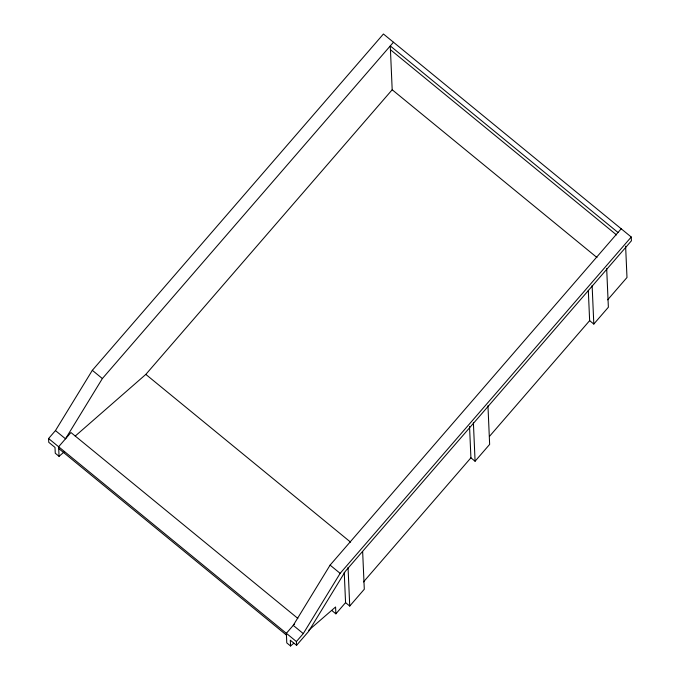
<?xml version="1.0" encoding="UTF-8"?>
<svg xmlns="http://www.w3.org/2000/svg" width="680" height="680" viewBox="0 0 680 680"><rect width="100%" height="100%" fill="white"/><g stroke="black" fill="none" stroke-linecap="round" stroke-linejoin="round"><path stroke-width="1.02" d="M64.575 451.546L59.049 456.331L55.259 453.228L55.003 447.431L48.756 442.315L48.586 438.532L55.462 430.584L92.327 370.328L383.426 34L631.244 237.014L631.414 240.797L345.423 571.226L308.567 631.473L296.574 645.328L290.317 640.203L290.572 646L293.726 643.263M393.474 42.228L102.374 378.556L65.509 438.812L55.462 430.584M621.206 228.786L330.098 565.123L293.241 625.37L303.288 633.598L296.403 641.546L296.574 645.328M303.288 633.598L340.144 573.351L631.244 237.014M75.225 436.075L145.826 374.399L392.19 89.76L390.277 45.925L618.001 232.483M294.601 623.798L286.365 633.318L286.781 642.898L290.572 646M332.095 610.725L335.886 613.827L345.567 602.641L344.241 572.322M363.502 581.91L470.917 457.818L469.54 426.453M489.523 436.313L589.637 320.646L588.31 290.326M607.648 299.829L626.986 277.5L625.617 246.134M345.567 602.641L349.732 606.05L364.301 589.229L362.652 551.59M470.917 457.818L475.082 461.236L489.642 444.406L487.96 405.722M589.637 320.646L593.81 324.062L608.37 307.232L606.679 268.549M308.737 630.258L335.58 606.985L335.886 613.827M390.439 49.708L616.531 234.923M392.19 89.76L596.981 257.533M145.826 374.399L350.616 542.173M92.327 370.328L102.374 378.556M330.098 565.123L340.144 573.351M297.857 618.417L70.95 432.531L58.633 446.76L59.049 456.331M48.586 438.532L296.403 641.546M58.709 448.528L286.442 635.086M592.119 285.379L593.81 324.062M473.39 422.552L475.082 461.236M348.05 567.366L349.732 606.05"/></g></svg>
